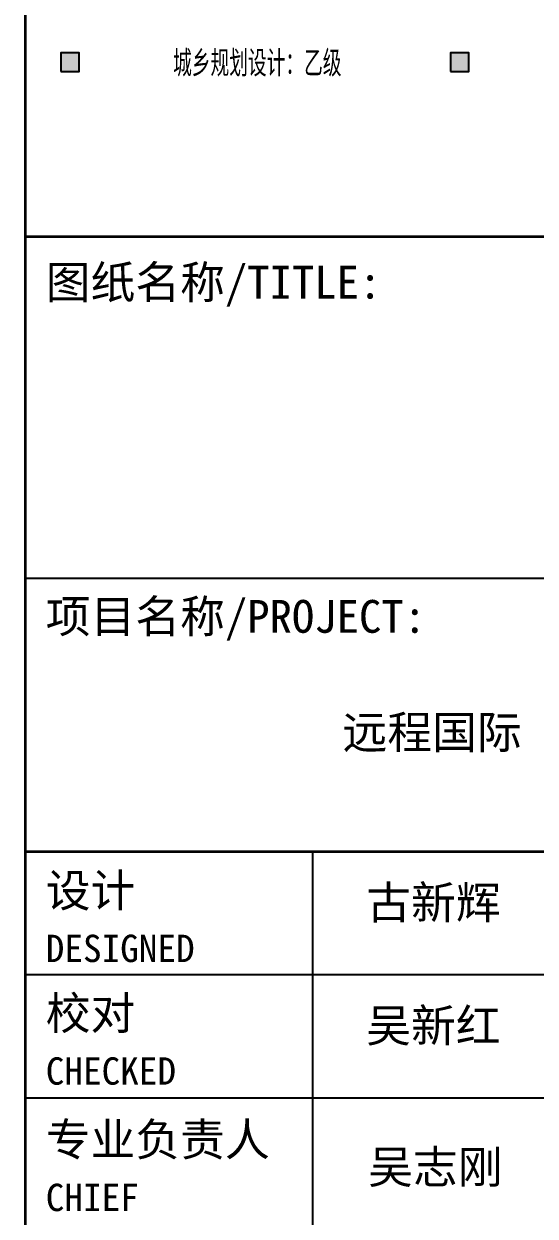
# Model space of a CAD drawing. Extents: x -737978 to 768813, y -372247 to 1140308.
# Drawn here: x 81152 to 89187, y -126728 to -107979 of the extents above; entities that cross this region are included whole.
import ezdxf
from ezdxf.enums import TextEntityAlignment as Align

# ---------------------------------------------------------------- set-up
doc = ezdxf.new("R2010")
doc.units = 0
doc.header["$LTSCALE"] = 10
doc.header["$MEASUREMENT"] = 0
doc.layers.get('0').update_dxf_attribs({"linetype": 'CONTINUOUS'})
doc.layers.add('PUB_TITLE', color=4, linetype='CONTINUOUS')
doc.styles.add('-仿宋_GB2312', font='GBENOR.shx', dxfattribs={"bigfont": 'GBCBIG.shx'})
doc.styles.add('-宋体', font='', dxfattribs={"width": 0.8})
doc.styles.get('-宋体').set_extended_font_data('SimSun')

# ---------------------------------------------------------------- blocks, each defined once
blk = doc.blocks.new('TQ1')
at = {"layer": 'PUB_TITLE'}
for points in [[(-49459.9, -395349), (-49459.9, -395214), (-49594.9, -395214), (-49594.9, -395349)], [(-46611.5, -395349), (-46611.5, -395214), (-46746.5, -395214), (-46746.5, -395349)]]:
    blk.add_hatch(color=7, dxfattribs=at).paths.add_polyline_path(points)
for p, q in [((-49854.8, -399054.8), (-43854.8, -399054.8)), ((-49854.8, -401954.8), (-43854.8, -401954.8)), ((-49854.8, -402854.8), (-43854.8, -402854.8))]:
    blk.add_line(p, q, dxfattribs=at)
at = {"layer": 'PUB_TITLE', "const_width": 20}
for points in [[(-49854.8, -378413.9), (-49854.8, -418454.8)], [(-49854.8, -396558.8), (-43854.8, -396558.8)], [(-49854.8, -401054.8), (-43854.8, -401054.8)]]:
    blk.add_lwpolyline(points, dxfattribs=at)
at = {"layer": 'PUB_TITLE', "color": 7}
for points in [[(-49594.9, -395349), (-49459.9, -395349), (-49459.9, -395214), (-49594.9, -395214)], [(-46746.5, -395349), (-46611.5, -395349), (-46611.5, -395214), (-46746.5, -395214)]]:
    blk.add_lwpolyline(points, close=True, dxfattribs=at)
at = {"layer": 'PUB_TITLE'}
blk.add_lwpolyline([(-47754.8, -401054.8), (-47754.8, -406454.8)], dxfattribs=at)
at = {"layer": 'PUB_TITLE', "color": 7, "style": '-仿宋_GB2312'}
blk.add_text('城乡规划设计：乙级', height=190, dxfattribs=at).set_placement((-48158.7, -395386.5), align=Align.CENTER)
at = {"layer": 'PUB_TITLE', "style": '-宋体'}
for s, height, p in [('图纸名称/TITLE:', 240, (-49704.8, -397011.1)), ('项目名称/PROJECT:', 240, (-49704.8, -399454.9)), ('远程国际', 240, (-47535.7, -400301.7)), ('设计', 240, (-49704.8, -401459.1)), ('古新辉', 240, (-47362.3, -401547.1)), ('DESIGNED', 200, (-49704.8, -401862.8)), ('校对', 240, (-49704.8, -402355.9)), ('吴新红', 240, (-47362.3, -402447.1)), ('CHECKED', 200, (-49704.8, -402759.5)), ('专业负责人', 240, (-49704.8, -403280.3)), ('吴志刚', 240, (-47348.2, -403481.5)), ('CHIEF', 200, (-49704.8, -403684))]:
    blk.add_text(s, height=height, dxfattribs=at).set_placement(p)

msp = doc.modelspace()

# ---------------------------------------------------------------- block references
at = {"xscale": 2.15028113370122, "yscale": 2.15028113370122, "zscale": 2.15028113370122}
msp.add_blockref('TQ1', (188374.9, 741385.6), dxfattribs=at)

doc.saveas('drawing.dxf')
